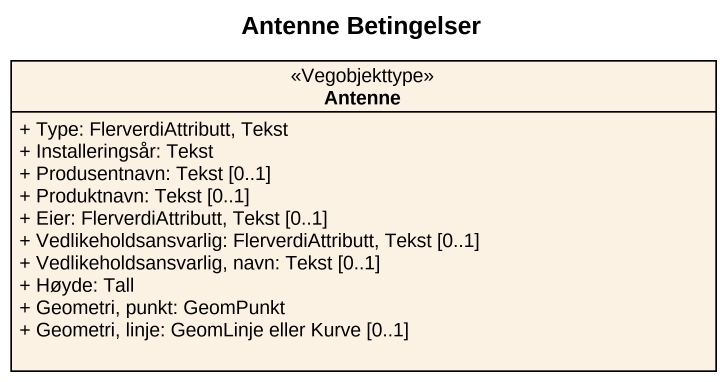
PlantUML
@startuml
title Antenne Betingelser
hide circle
hide empty members
skinparam classAttributeIconSize 0
class Antenne <<Vegobjekttype>> {
  + Type: FlerverdiAttributt, Tekst
  + Installeringsår: Tekst
  + Produsentnavn: Tekst [0..1]
  + Produktnavn: Tekst [0..1]
  + Eier: FlerverdiAttributt, Tekst [0..1]
  + Vedlikeholdsansvarlig: FlerverdiAttributt, Tekst [0..1]
  + Vedlikeholdsansvarlig, navn: Tekst [0..1]
  + Høyde: Tall
  + Geometri, punkt: GeomPunkt
  + Geometri, linje: GeomLinje eller Kurve [0..1]
}
@enduml
